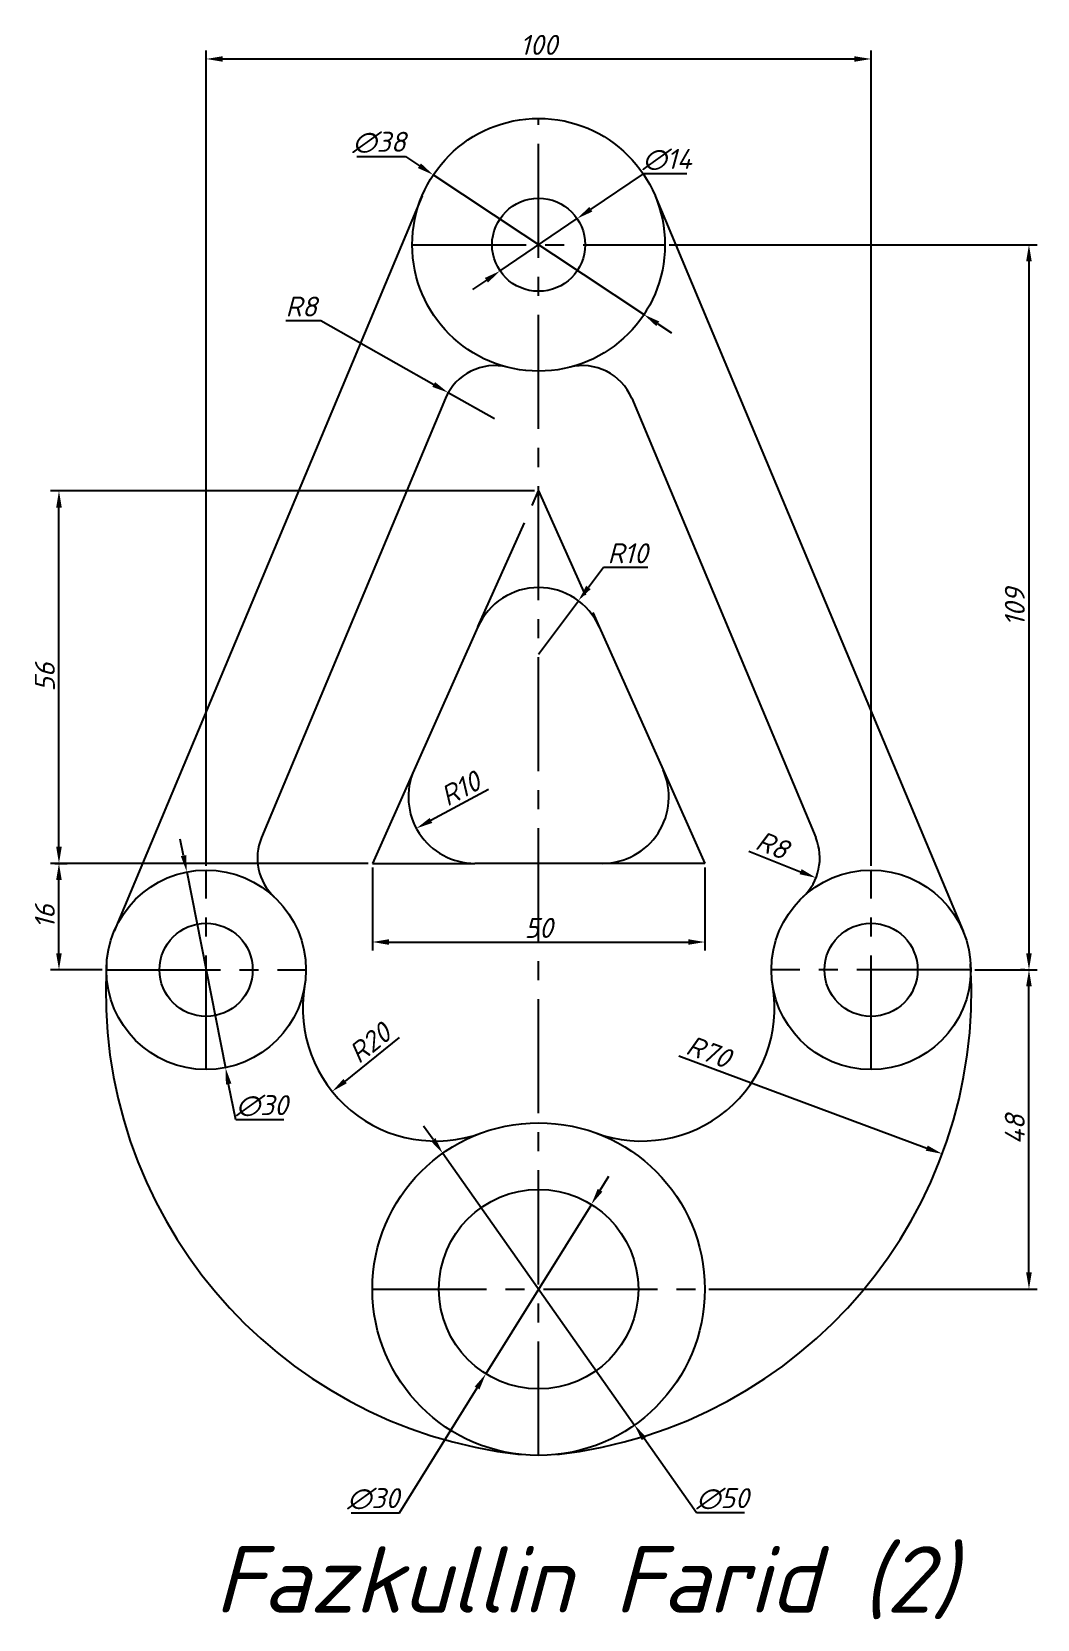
# Model space of a CAD drawing. Header units: millimetres. Extents: x -76 to 75, y -50 to 189.
import ezdxf

# ---------------------------------------------------------------- set-up
doc = ezdxf.new("R2010")
doc.units = ezdxf.units.MM
doc.header["$LTSCALE"] = 0.3
doc.linetypes.add('CENTER2', pattern=[28.575, 19.05, -3.175, 3.175, -3.175])
doc.styles.add('GOST', font='ISOCPEUI.TTF')
doc.dimstyles.new('Copy of ISO-25', dxfattribs={"dimtxt": 3, "dimasz": 2.5, "dimexe": 1.25, "dimexo": 0.625, "dimtad": 1, "dimtoh": 1, "dimtxsty": 'GOST', "dimcen": 2.5, "dimadec": 0, "dimazin": 0, "dimtfac": 1, "dimtmove": 0, "dimatfit": 3, "dimfxl": 1, "dimarcsym": 0})

# ---------------------------------------------------------------- blocks, each defined once
blk = doc.blocks.new('*D3')
at = {"color": 0, "lineweight": -2, "transparency": 16777216}
for p, q in [((-50, 63.62), (-50, 186.18)), ((50, 63.62), (50, 186.18)), ((-47.5, 184.93), (47.5, 184.93))]:
    blk.add_line(p, q, dxfattribs=at)
at = {"color": 0, "transparency": 16777216}
for points in [[(-47.5, 185.34), (-47.5, 184.51), (-50, 184.93)], [(47.5, 185.34), (47.5, 184.51), (50, 184.93)]]:
    blk.add_solid(points, dxfattribs=at)
at = {"layer": 'Defpoints', "color": 0, "transparency": 16777216}
for p in [(50, 184.93), (-50, 63), (50, 63)]:
    blk.add_point(p, dxfattribs=at)
at = {"color": 0, "transparency": 16777216, "insert": (0, 187.05), "char_height": 3, "attachment_point": 5, "style": 'GOST'}
blk.add_mtext('100', dxfattribs=at)
blk = doc.blocks.new('*D4')
at = {"color": 0, "lineweight": -2, "transparency": 16777216}
for p, q in [((19.62, 157), (74.99, 157)), ((73.74, 154.5), (73.74, 50.5)), ((65.62, 48), (74.99, 48))]:
    blk.add_line(p, q, dxfattribs=at)
at = {"color": 0, "transparency": 16777216}
for points in [[(73.32, 154.5), (74.16, 154.5), (73.74, 157)], [(73.32, 50.5), (74.16, 50.5), (73.74, 48)]]:
    blk.add_solid(points, dxfattribs=at)
at = {"layer": 'Defpoints', "color": 0, "transparency": 16777216}
for p in [(19, 157), (65, 48), (73.74, 48)]:
    blk.add_point(p, dxfattribs=at)
at = {"color": 0, "transparency": 16777216, "insert": (71.61, 102.5), "char_height": 3, "attachment_point": 5, "rotation": 90, "style": 'GOST'}
blk.add_mtext('109', dxfattribs=at)
blk = doc.blocks.new('*D5')
at = {"color": 0, "lineweight": -2, "transparency": 16777216}
for p, q in [((73.11, 48), (72.49, 48)), ((73.74, 2.5), (73.74, 45.5)), ((25.62, 0), (74.99, 0))]:
    blk.add_line(p, q, dxfattribs=at)
at = {"color": 0, "transparency": 16777216}
for points in [[(73.32, 45.5), (74.16, 45.5), (73.74, 48)], [(73.32, 2.5), (74.16, 2.5), (73.74, 0)]]:
    blk.add_solid(points, dxfattribs=at)
at = {"layer": 'Defpoints', "color": 0, "transparency": 16777216}
for p in [(73.74, 48), (73.74, 48), (25, 0)]:
    blk.add_point(p, dxfattribs=at)
at = {"color": 0, "transparency": 16777216, "insert": (71.61, 24), "char_height": 3, "attachment_point": 5, "rotation": 90, "style": 'GOST'}
blk.add_mtext('48', dxfattribs=at)
blk = doc.blocks.new('*D6')
at = {"color": 0, "lineweight": -2, "transparency": 16777216}
for p, q in [((-25.62, 64), (-73.38, 64)), ((-72.13, 50.5), (-72.13, 61.5)), ((-65.62, 48), (-73.38, 48))]:
    blk.add_line(p, q, dxfattribs=at)
at = {"color": 0, "transparency": 16777216}
for points in [[(-72.55, 61.5), (-71.71, 61.5), (-72.13, 64)], [(-72.55, 50.5), (-71.71, 50.5), (-72.13, 48)]]:
    blk.add_solid(points, dxfattribs=at)
at = {"layer": 'Defpoints', "color": 0, "transparency": 16777216}
for p in [(-72.13, 64), (-25, 64), (-65, 48)]:
    blk.add_point(p, dxfattribs=at)
at = {"color": 0, "transparency": 16777216, "insert": (-74.25, 56), "char_height": 3, "attachment_point": 5, "rotation": 90, "style": 'GOST'}
blk.add_mtext('16', dxfattribs=at)
blk = doc.blocks.new('*D7')
at = {"color": 0, "lineweight": -2, "transparency": 16777216}
for p, q in [((-0.62, 120), (-73.38, 120)), ((-72.13, 66.5), (-72.13, 117.5)), ((-72.75, 64), (-70.88, 64))]:
    blk.add_line(p, q, dxfattribs=at)
at = {"color": 0, "transparency": 16777216}
for points in [[(-72.55, 117.5), (-71.71, 117.5), (-72.13, 120)], [(-72.55, 66.5), (-71.71, 66.5), (-72.13, 64)]]:
    blk.add_solid(points, dxfattribs=at)
at = {"layer": 'Defpoints', "color": 0, "transparency": 16777216}
for p in [(-72.13, 120), (0, 120), (-73.38, 64)]:
    blk.add_point(p, dxfattribs=at)
at = {"color": 0, "transparency": 16777216, "insert": (-74.25, 92), "char_height": 3, "attachment_point": 5, "rotation": 90, "style": 'GOST'}
blk.add_mtext('56', dxfattribs=at)
blk = doc.blocks.new('*D8')
at = {"color": 0, "lineweight": -2, "transparency": 16777216}
for p, q in [((-25, 63.38), (-25, 50.93)), ((25, 63.38), (25, 50.93)), ((-22.5, 52.18), (22.5, 52.18))]:
    blk.add_line(p, q, dxfattribs=at)
at = {"color": 0, "transparency": 16777216}
for points in [[(-22.5, 52.6), (-22.5, 51.76), (-25, 52.18)], [(22.5, 52.6), (22.5, 51.76), (25, 52.18)]]:
    blk.add_solid(points, dxfattribs=at)
at = {"layer": 'Defpoints', "color": 0, "transparency": 16777216}
for p in [(-25, 64), (25, 64), (25, 52.18)]:
    blk.add_point(p, dxfattribs=at)
at = {"color": 0, "transparency": 16777216, "insert": (0, 54.3), "char_height": 3, "attachment_point": 5, "style": 'GOST'}
blk.add_mtext('50', dxfattribs=at)
blk = doc.blocks.new('*D9')
at = {"color": 0, "lineweight": -2, "transparency": 16777216}
blk.add_line((-20.98, 37.82), (-29.1, 31.28), dxfattribs=at)
at = {"color": 0, "transparency": 16777216}
blk.add_solid([(-29.36, 31.6), (-28.84, 30.95), (-31.05, 29.71)], dxfattribs=at)
at = {"layer": 'Defpoints', "color": 0, "transparency": 16777216}
for p in [(-15.47, 42.26), (-31.05, 29.71)]:
    blk.add_point(p, dxfattribs=at)
at = {"color": 0, "transparency": 16777216, "insert": (-25.4, 36.99), "char_height": 3, "attachment_point": 5, "rotation": 38.8545, "style": 'GOST'}
blk.add_mtext('R20', dxfattribs=at)
blk = doc.blocks.new('*D10')
at = {"color": 0, "lineweight": -2, "transparency": 16777216}
blk.add_line((21.1, 35.06), (58.36, 21.2), dxfattribs=at)
at = {"color": 0, "transparency": 16777216}
blk.add_solid([(58.51, 21.59), (58.22, 20.81), (60.71, 20.33)], dxfattribs=at)
at = {"layer": 'Defpoints', "color": 0, "transparency": 16777216}
for p in [(-4.9, 44.73), (60.71, 20.33)]:
    blk.add_point(p, dxfattribs=at)
at = {"color": 0, "transparency": 16777216, "insert": (25.56, 35.69), "char_height": 3, "attachment_point": 5, "rotation": 339.5998, "style": 'GOST'}
blk.add_mtext('R70', dxfattribs=at)
blk = doc.blocks.new('*D11')
at = {"color": 0, "lineweight": -2, "transparency": 16777216}
blk.add_line((31.63, 65.86), (39.4, 62.75), dxfattribs=at)
at = {"color": 0, "transparency": 16777216}
blk.add_solid([(39.55, 63.14), (39.24, 62.37), (41.72, 61.83)], dxfattribs=at)
at = {"layer": 'Defpoints', "color": 0, "transparency": 16777216}
for p in [(34.29, 64.8), (41.72, 61.83)]:
    blk.add_point(p, dxfattribs=at)
at = {"color": 0, "transparency": 16777216, "insert": (35.14, 66.75), "char_height": 3, "attachment_point": 5, "rotation": 338.1897, "style": 'GOST'}
blk.add_mtext('R8', dxfattribs=at)
blk = doc.blocks.new('*D12')
at = {"color": 0, "lineweight": -2, "transparency": 16777216}
blk.add_line((-7.55, 75.09), (-16.19, 70.45), dxfattribs=at)
at = {"color": 0, "transparency": 16777216}
blk.add_solid([(-16.39, 70.82), (-15.99, 70.08), (-18.39, 69.26)], dxfattribs=at)
at = {"layer": 'Defpoints', "color": 0, "transparency": 16777216}
for p in [(-9.58, 74), (-18.39, 69.26)]:
    blk.add_point(p, dxfattribs=at)
at = {"color": 0, "transparency": 16777216, "insert": (-11.77, 75.23), "char_height": 3, "attachment_point": 5, "rotation": 28.2664, "style": 'GOST'}
blk.add_mtext('R10', dxfattribs=at)
blk = doc.blocks.new('*D13')
at = {"color": 0, "lineweight": -2, "transparency": 16777216}
for p, q in [((9.74, 108.5), (7.48, 105.48)), ((16.42, 108.5), (9.74, 108.5)), ((0, 95.47), (5.99, 103.48))]:
    blk.add_line(p, q, dxfattribs=at)
at = {"color": 0, "transparency": 16777216}
blk.add_solid([(7.15, 105.73), (7.82, 105.23), (5.99, 103.48)], dxfattribs=at)
at = {"layer": 'Defpoints', "color": 0, "transparency": 16777216}
for p in [(5.99, 103.48), (0, 95.47)]:
    blk.add_point(p, dxfattribs=at)
at = {"color": 0, "transparency": 16777216, "insert": (13.39, 110.62), "char_height": 3, "attachment_point": 5, "style": 'GOST'}
blk.add_mtext('R10', dxfattribs=at)
blk = doc.blocks.new('*D14')
at = {"color": 0, "lineweight": -2, "transparency": 16777216}
for p, q in [((-38, 145.59), (-32.76, 145.59)), ((-32.76, 145.59), (-15.77, 135.99)), ((-6.63, 130.83), (-13.59, 134.76))]:
    blk.add_line(p, q, dxfattribs=at)
at = {"color": 0, "transparency": 16777216}
blk.add_solid([(-15.57, 136.35), (-15.98, 135.63), (-13.59, 134.76)], dxfattribs=at)
at = {"layer": 'Defpoints', "color": 0, "transparency": 16777216}
for p in [(-13.59, 134.76), (-6.63, 130.83)]:
    blk.add_point(p, dxfattribs=at)
at = {"color": 0, "transparency": 16777216, "insert": (-35.69, 147.71), "char_height": 3, "attachment_point": 5, "style": 'GOST'}
blk.add_mtext('R8', dxfattribs=at)
blk = doc.blocks.new('*D15')
at = {"color": 0, "lineweight": -2, "transparency": 16777216}
for p, q in [((-27.33, 170.26), (-20, 170.26)), ((-20, 170.26), (-17.92, 168.88)), ((15.84, 146.5), (-15.84, 167.5)), ((17.92, 145.12), (20, 143.74))]:
    blk.add_line(p, q, dxfattribs=at)
at = {"color": 0, "transparency": 16777216}
for points in [[(-17.69, 169.23), (-18.15, 168.53), (-15.84, 167.5)], [(18.15, 145.47), (17.69, 144.77), (15.84, 146.5)]]:
    blk.add_solid(points, dxfattribs=at)
at = {"layer": 'Defpoints', "color": 0, "transparency": 16777216}
for p in [(-15.84, 167.5), (15.84, 146.5)]:
    blk.add_point(p, dxfattribs=at)
at = {"color": 0, "transparency": 16777216, "insert": (-23.98, 172.38), "char_height": 3, "attachment_point": 5, "style": 'GOST'}
blk.add_mtext('∅38', dxfattribs=at)
blk = doc.blocks.new('*D16')
at = {"color": 0, "lineweight": -2, "transparency": 16777216}
for p, q in [((15.72, 167.68), (7.86, 162.34)), ((22.31, 167.68), (15.72, 167.68)), ((-5.79, 153.07), (5.79, 160.93)), ((-7.86, 151.66), (-9.93, 150.26))]:
    blk.add_line(p, q, dxfattribs=at)
at = {"color": 0, "transparency": 16777216}
for points in [[(7.62, 162.68), (8.09, 161.99), (5.79, 160.93)], [(-8.09, 152.01), (-7.62, 151.32), (-5.79, 153.07)]]:
    blk.add_solid(points, dxfattribs=at)
at = {"layer": 'Defpoints', "color": 0, "transparency": 16777216}
for p in [(5.79, 160.93), (-5.79, 153.07)]:
    blk.add_point(p, dxfattribs=at)
at = {"color": 0, "transparency": 16777216, "insert": (19.32, 169.8), "char_height": 3, "attachment_point": 5, "style": 'GOST'}
blk.add_mtext('∅14', dxfattribs=at)
blk = doc.blocks.new('*D17')
at = {"color": 0, "lineweight": -2, "transparency": 16777216}
for p, q in [((-53.39, 65.17), (-53.88, 67.62)), ((-52.91, 62.72), (-47.09, 33.28)), ((-45.54, 25.44), (-46.61, 30.83)), ((-38.32, 25.44), (-45.54, 25.44))]:
    blk.add_line(p, q, dxfattribs=at)
at = {"color": 0, "transparency": 16777216}
for points in [[(-52.98, 65.25), (-53.8, 65.09), (-52.91, 62.72)], [(-46.2, 30.91), (-47.02, 30.75), (-47.09, 33.28)]]:
    blk.add_solid(points, dxfattribs=at)
at = {"layer": 'Defpoints', "color": 0, "transparency": 16777216}
for p in [(-52.91, 62.72), (-47.09, 33.28)]:
    blk.add_point(p, dxfattribs=at)
at = {"color": 0, "transparency": 16777216, "insert": (-41.62, 27.56), "char_height": 3, "attachment_point": 5, "style": 'GOST'}
blk.add_mtext('∅30', dxfattribs=at)
blk = doc.blocks.new('*D18')
at = {"color": 0, "lineweight": -2, "transparency": 16777216}
for p, q in [((9.25, 14.86), (10.57, 16.98)), ((7.93, 12.73), (-7.93, -12.73)), ((-20.94, -33.65), (-9.25, -14.86)), ((-28.17, -33.65), (-20.94, -33.65))]:
    blk.add_line(p, q, dxfattribs=at)
at = {"color": 0, "transparency": 16777216}
for points in [[(8.89, 15.08), (9.6, 14.64), (7.93, 12.73)], [(-9.6, -14.64), (-8.89, -15.08), (-7.93, -12.73)]]:
    blk.add_solid(points, dxfattribs=at)
at = {"layer": 'Defpoints', "color": 0, "transparency": 16777216}
for p in [(7.93, 12.73), (-7.93, -12.73)]:
    blk.add_point(p, dxfattribs=at)
at = {"color": 0, "transparency": 16777216, "insert": (-24.87, -31.52), "char_height": 3, "attachment_point": 5, "style": 'GOST'}
blk.add_mtext('∅30', dxfattribs=at)
blk = doc.blocks.new('*D19')
at = {"color": 0, "lineweight": -2, "transparency": 16777216}
for p, q in [((-15.85, 22.47), (-17.29, 24.51)), ((-14.41, 20.43), (14.41, -20.43)), ((23.74, -33.65), (15.85, -22.47)), ((30.96, -33.65), (23.74, -33.65))]:
    blk.add_line(p, q, dxfattribs=at)
at = {"color": 0, "transparency": 16777216}
for points in [[(-15.51, 22.71), (-16.19, 22.23), (-14.41, 20.43)], [(16.19, -22.23), (15.51, -22.71), (14.41, -20.43)]]:
    blk.add_solid(points, dxfattribs=at)
at = {"layer": 'Defpoints', "color": 0, "transparency": 16777216}
for p in [(-14.41, 20.43), (14.41, -20.43)]:
    blk.add_point(p, dxfattribs=at)
at = {"color": 0, "transparency": 16777216, "insert": (27.66, -31.52), "char_height": 3, "attachment_point": 5, "style": 'GOST'}
blk.add_mtext('∅50', dxfattribs=at)

msp = doc.modelspace()

# ---------------------------------------------------------------- linework, layer by layer
at = {"linetype": 'CENTER2', "ltscale": 3}
for p, q in [((0, -25), (0, 176)), ((-19, 157), (19, 157)), ((-9.131, 99.546), (0, 120)), ((0, 120), (9.131, 99.546)), ((-18.716, 78.077), (-25, 64)), ((18.716, 78.077), (25, 64)), ((-50, 33), (-50, 63)), ((-25, 64), (-9.584, 64)), ((25, 64), (9.584, 64)), ((50, 33), (50, 63)), ((-65, 48), (-35, 48)), ((65, 48), (35, 48)), ((-25, 0), (25, 0))]:
    msp.add_line(p, q, dxfattribs=at)
for p, q in [((-17.524, 164.341), (-63.835, 53.796)), ((17.524, 164.341), (63.835, 53.796)), ((-14.007, 133.917), (-41.668, 67.889)), ((14.007, 133.917), (41.668, 67.889)), ((-9.131, 99.546), (-18.716, 78.077)), ((9.131, 99.546), (18.716, 78.077)), ((9.584, 64), (-9.584, 64))]:
    msp.add_line(p, q)
for centre, radius in [((0, 157), 19), ((0, 157), 7), ((-50, 48), 15), ((50, 48), 15), ((-50, 48), 7), ((50, 48), 7), ((0, 0), 25), ((0, 0), 15)]:
    msp.add_circle(centre, radius)
for centre, radius, start, end in [((-6.628, 130.826), 8, 75.78944, 157.26981), ((6.628, 130.826), 8, 22.73019, 104.21056), ((0, 95.469), 10, 24.05735, 155.94265), ((-9.584, 74), 10, 155.94265, 270), ((9.584, 74), 10, 270, 24.05735), ((-34.289, 64.798), 8, 157.26981, 226.91541), ((34.289, 64.798), 8, 313.08459, 22.73019), ((4.903, 44.732), 70, 176.5937, 263.7451), ((-4.903, 44.732), 70, 276.2549, 3.4063), ((-15.475, 42.256), 20, 170.55356, 290.11347), ((15.475, 42.256), 20, 249.88653, 9.44644)]:
    msp.add_arc(centre, radius, start, end)

# ---------------------------------------------------------------- texts
at = {"style": 'GOST'}
msp.add_text('Fazkullin Farid (2)', height=10, dxfattribs=at).set_placement((-48.718, -48.641))

# ---------------------------------------------------------------- dimensions: what is measured, and where the dimension line sits
for base, p1, p2, picture, middle in [((50, 184.928), (-50, 63), (50, 63), '*D3', (0, 187.053)), ((25, 52.18), (-25, 64), (25, 64), '*D8', (0, 54.305))]:
    dim = msp.add_linear_dim(base=base, p1=p1, p2=p2, dimstyle='Copy of ISO-25')
    dim.commit()
    dim.dimension.update_dxf_attribs({"geometry": picture, "text_midpoint": middle})
for p1, p2, picture, middle in [((15.837, 146.503), (-15.837, 167.497), '*D15', (-23.982, 172.385)), ((-52.908, 62.715), (-47.092, 33.285), '*D17', (-41.618, 27.561))]:
    dim = msp.add_diameter_dim_2p(p1=p1, p2=p2, dimstyle='Copy of ISO-25')
    dim.commit()
    dim.dimension.update_dxf_attribs({"geometry": picture, "text_midpoint": middle})
for p1, p2, picture, middle in [((-5.79, 153.066), (5.79, 160.934), '*D16', (19.324, 167.677)), ((-14.411, 20.428), (14.411, -20.428), '*D19', (27.66, -33.646)), ((7.927, 12.734), (-7.927, -12.734), '*D18', (-24.868, -33.646))]:
    dim = msp.add_diameter_dim_2p(p1=p1, p2=p2, dimstyle='Copy of ISO-25')
    dim.commit()
    dim.dimension.update_dxf_attribs({"geometry": picture, "text_midpoint": middle, "dimtype": 163})
for base, p1, p2, picture, middle in [((73.739, 48), (19, 157), (65, 48), '*D4', (71.614, 102.5)), ((-72.129, 120), (-73.379, 64), (0, 120), '*D7', (-74.254, 92)), ((-72.129, 64), (-65, 48), (-25, 64), '*D6', (-74.254, 56)), ((73.739, 48), (25, 0), (73.739, 48), '*D5', (71.614, 24))]:
    dim = msp.add_linear_dim(base=base, p1=p1, p2=p2, angle=90, dimstyle='Copy of ISO-25')
    dim.commit()
    dim.dimension.update_dxf_attribs({"geometry": picture, "text_midpoint": middle})
for center, mpoint, picture, middle in [((-6.628, 130.826), (-13.594, 134.761), '*D14', (-35.691, 145.585)), ((0, 95.469), (5.987, 103.479), '*D13', (13.393, 108.497)), ((-9.584, 74), (-18.392, 69.264), '*D12', (-10.768, 73.363)), ((34.289, 64.798), (41.717, 61.826), '*D11', (34.351, 64.773)), ((-4.903, 44.732), (60.707, 20.332), '*D10', (24.815, 33.68)), ((-15.475, 42.256), (-31.049, 29.709), '*D9', (-24.066, 35.334))]:
    dim = msp.add_radius_dim(center=center, mpoint=mpoint, dimstyle='Copy of ISO-25')
    dim.commit()
    dim.dimension.update_dxf_attribs({"geometry": picture, "text_midpoint": middle, "dimtype": 164})

doc.saveas('drawing.dxf')
